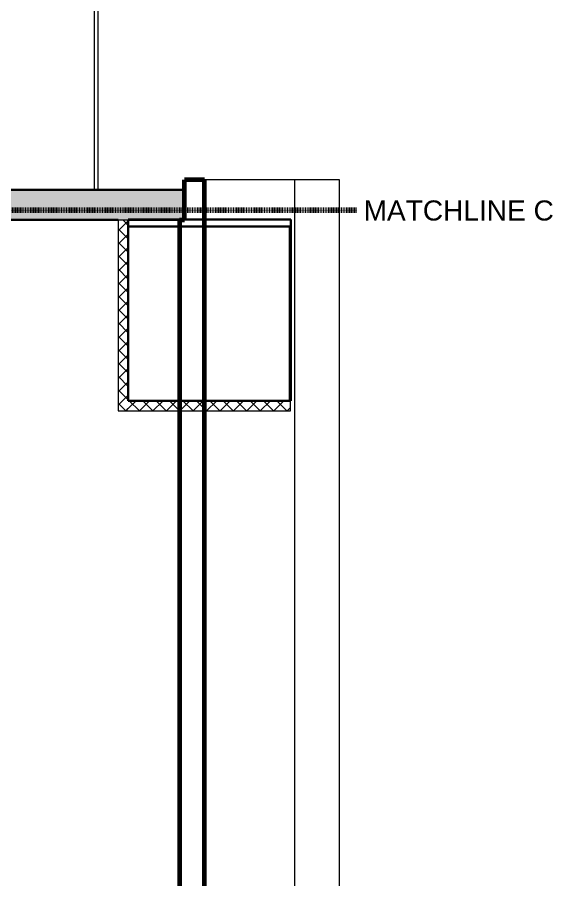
# Model space of a CAD drawing. Header units: inches. Extents: x -1176 to 1507, y -2563 to 978.
# Drawn here: x -718 to -398, y -1678 to -1163 of the extents above; entities that cross this region are included whole.
import ezdxf

# ---------------------------------------------------------------- set-up
doc = ezdxf.new("R2010")
doc.units = ezdxf.units.IN
doc.header["$MEASUREMENT"] = 0
doc.linetypes.add('Dash', pattern=[0.25, 0.125, -0.125])
for name, color, linetype, lineweight in [('A-ANNO-MATC', 214, 'Dash', 140), ('A-FLOR-HRAL', 11, 'Continuous', 18), ('A-GENM', 13, 'Continuous', 18), ('A-ROOF', 132, 'Continuous', 18), ('A-WALL', 113, 'Continuous', 18), ('A-WALL-PATT', 111, 'Continuous', 18), ('G-ANNO-TEXT', 231, 'Continuous', 9)]:
    doc.layers.add(name, color=color, linetype=linetype, lineweight=lineweight)
doc.styles.add('Swis721 Lt BT_1', font='swissl.ttf', dxfattribs={"height": 12})
pattern_1 = [(45, (0, 0), (-4.006467, 4.006467), []), (135, (0, 0), (-4.006467, -4.006467), [])]

# ---------------------------------------------------------------- blocks, each defined once
blk = doc.blocks.new('Top Rail Type - Top Rail_Internal_-5050133-2nd Floor Power _ Signal')
at = {"layer": 'A-FLOR-HRAL', "lineweight": 9}
for p, q in [((-671.86, -1266.19), (-671.86, -1089.19)), ((-669.86, -1089.19), (-669.86, -1266.19))]:
    blk.add_line(p, q, dxfattribs=at)
blk = doc.blocks.new('Elevator 3 - Elevator 3-7712528-2nd Floor Power _ Signal')
at = {"layer": 'A-GENM', "lineweight": 30}
for p, q in [((-554.68, -1283.97), (-651.68, -1283.97)), ((-651.68, -1283.97), (-651.68, -1392.19)), ((-554.68, -1392.19), (-554.68, -1283.97)), ((-651.68, -1392.19), (-554.68, -1392.19))]:
    blk.add_line(p, q, dxfattribs=at)
blk = doc.blocks.new('Elevator 4 - Elevator 2-8067861-2nd Floor Power _ Signal')
at = {"layer": 'A-GENM', "lineweight": 30}
for p, q in [((-555.18, -1284.19), (-651.68, -1284.19)), ((-651.68, -1284.19), (-651.68, -1388.19)), ((-555.18, -1388.19), (-555.18, -1284.19)), ((-651.68, -1388.19), (-555.18, -1388.19))]:
    blk.add_line(p, q, dxfattribs=at)

msp = doc.modelspace()

# ---------------------------------------------------------------- hatches: boundary and pattern name
at = {"layer": 'A-WALL-PATT'}
for points in [[(-657.68, -1284.19), (-618.05, -1284.19), (-618.05, -1266.19), (-642.33, -1266.19), (-642.33, -1275.19), (-754.04, -1275.19), (-754.04, -1284.19), (-725.8, -1284.19)], [(-754.04, -1275.19), (-642.33, -1275.19), (-642.33, -1266.19), (-754.04, -1266.19)]]:
    msp.add_hatch(color=250, dxfattribs=at).paths.add_polyline_path(points, flags=0)
at = {"layer": 'A-WALL-PATT', "lineweight": 9}
h = msp.add_hatch(dxfattribs=at)
h.set_pattern_fill('FP_1', color=256, style=0, pattern_type=2)
h.set_pattern_definition(pattern_1)
h.paths.add_polyline_path([(-651.68, -1398.19), (-651.68, -1284.19), (-657.68, -1284.19), (-657.68, -1398.19)], flags=0)
h = msp.add_hatch(dxfattribs=at)
h.set_pattern_fill('FP_1', color=256, style=0, pattern_type=2)
h.set_pattern_definition(pattern_1)
h.paths.add_polyline_path([(-651.68, -1398.19), (-554.8, -1398.19), (-554.8, -1392.19), (-651.68, -1392.19)], flags=0)

# ---------------------------------------------------------------- linework, layer by layer
at = {"layer": 'A-ANNO-MATC'}
msp.add_line((-1061.04, -1278.34), (-515.04, -1278.34), dxfattribs=at)
at = {"layer": 'A-ROOF', "lineweight": 60}
for p, q in [((-618.05, -1284.19), (-618.05, -1260.19)), ((-606.14, -1260.19), (-618.05, -1260.19)), ((-606.14, -2526.84), (-606.14, -1260.19)), ((-621.14, -1284.19), (-621.14, -2526.84)), ((-621.14, -1284.19), (-618.05, -1284.19))]:
    msp.add_line(p, q, dxfattribs=at)
at = {"layer": 'A-ROOF'}
for p, q in [((-525.47, -1260.19), (-606.14, -1260.19)), ((-552.47, -1260.19), (-552.47, -2526.84)), ((-525.47, -2526.84), (-525.47, -1260.19))]:
    msp.add_line(p, q, dxfattribs=at)
at = {"layer": 'A-WALL', "color": 8, "lineweight": 30}
for p, q in [((-754.04, -1266.19), (-618.05, -1266.19)), ((-754.81, -1284.19), (-657.68, -1284.19)), ((-651.68, -1284.19), (-621.14, -1284.19))]:
    msp.add_line(p, q, dxfattribs=at)
at = {"layer": 'A-WALL'}
for p, q in [((-657.68, -1284.19), (-657.68, -1398.19)), ((-657.68, -1284.19), (-651.68, -1284.19)), ((-651.68, -1392.19), (-651.68, -1284.19)), ((-554.8, -1392.19), (-651.68, -1392.19)), ((-554.8, -1398.19), (-554.8, -1392.19)), ((-657.68, -1398.19), (-554.8, -1398.19))]:
    msp.add_line(p, q, dxfattribs=at)

# ---------------------------------------------------------------- block references
at = {"layer": 'A-FLOR-HRAL', "lineweight": 9}
msp.add_blockref('Top Rail Type - Top Rail_Internal_-5050133-2nd Floor Power _ Signal', (0, 0), dxfattribs=at)
at = {"layer": 'A-GENM', "lineweight": 9}
for name, p in [('Elevator 3 - Elevator 3-7712528-2nd Floor Power _ Signal', (0, 0)), ('Elevator 4 - Elevator 2-8067861-2nd Floor Power _ Signal', (0, -4))]:
    msp.add_blockref(name, p, dxfattribs=at)

# ---------------------------------------------------------------- texts
at = {"layer": 'G-ANNO-TEXT', "color": 7, "insert": (-511.15, -1272.56), "char_height": 12, "width": 128.775, "attachment_point": 1, "style": 'Swis721 Lt BT_1'}
msp.add_mtext('MATCHLINE C', dxfattribs=at)

doc.saveas('drawing.dxf')
